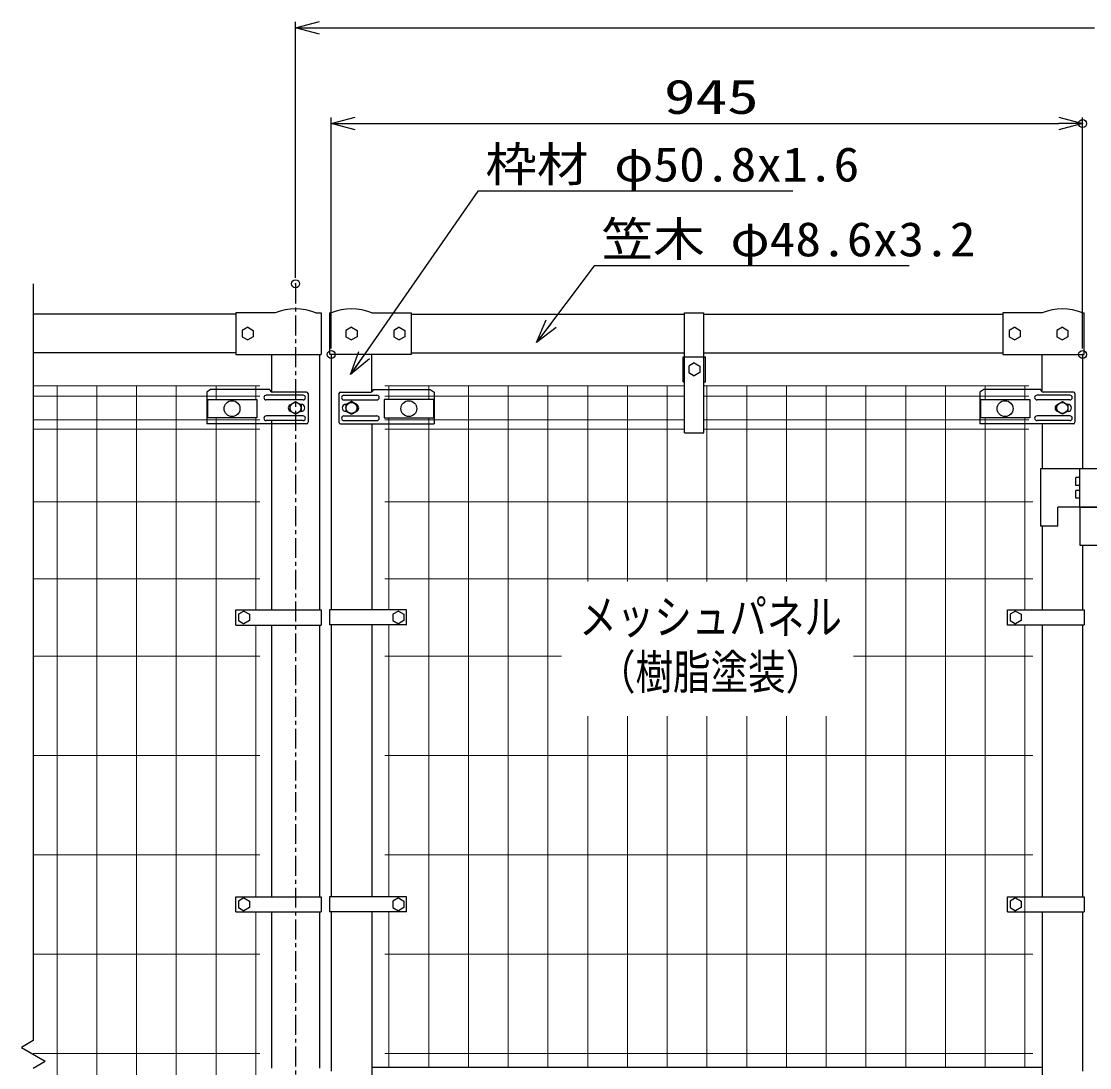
# Model space of a CAD drawing. Units: millimetres, scale not verified. Extents: x -4455 to 4455, y -3150 to 3150.
# Drawn here: x -3104 to -1760, y 298 to 1614 of the extents above; entities that cross this region are included whole.
import ezdxf
from ezdxf.enums import TextEntityAlignment as Align

# ---------------------------------------------------------------- set-up
doc = ezdxf.new("R2010")
doc.units = ezdxf.units.MM
doc.header["$LTSCALE"] = 20
doc.header["$PDMODE"] = 32
doc.header["$PDSIZE"] = 10
doc.linetypes.add('USER1', pattern=[2, 1.25, -0.25, 0.25, -0.25])
for name, color, linetype, lineweight in [('0-0_1', 7, 'Continuous', 25), ('0-1_EXTCNT-LMEC0', 1, 'Continuous', 25), ('0-2_0', 7, 'Continuous', 25), ('0-8_2', 7, 'Continuous', 25), ('0-9_D-STR2', 7, 'Continuous', 13)]:
    doc.layers.add(name, color=color, linetype=linetype, lineweight=lineweight)
doc.layers.add('0-3_DEFPOINTS', color=7, linetype='Continuous')
doc.styles.add('ＭＳ ゴシック', font='')
doc.styles.get('ＭＳ ゴシック').set_extended_font_data('MS Gothic')

# ---------------------------------------------------------------- blocks, each defined once
blk = doc.blocks.new('_Open30')
at = {"layer": '0-2_0', "color": 1}
blk.add_line((0, 0), (-20, 0), dxfattribs=at)
blk.add_lwpolyline([(-20, 5.36), (0, 0), (-20, -5.36)], dxfattribs=at)

msp = doc.modelspace()

# ---------------------------------------------------------------- linework, layer by layer
at = {"layer": '0-0_1', "color": 3, "linetype": 'USER1'}
msp.add_line((-2758.85, 1283.99), (-2758.85, -954.48), dxfattribs=at)
at = {"layer": '0-0_1'}
for p, q in [((-2833.85, 1245.52), (-3088.7, 1245.52)), ((-2784.25, 1247.52), (-2833.85, 1247.52)), ((-2833.85, 1247.52), (-2833.85, 1194.92)), ((-2713.85, 1247.52), (-2715.85, 1247.52)), ((-2715.85, 1194.92), (-2715.85, 1247.52)), ((-2663.05, 1247.52), (-2613.45, 1247.52)), ((-2613.45, 1247.52), (-2613.45, 1194.92)), ((-2613.45, 1245.52), (-2269.37, 1245.52)), ((-2269.37, 1247.52), (-2245.12, 1247.52)), ((-2269.37, 1191.92), (-2269.37, 1247.52)), ((-2245.12, 1191.92), (-2245.12, 1247.52)), ((-2245.12, 1245.52), (-1869.25, 1245.52)), ((-1819.65, 1247.52), (-1869.25, 1247.52)), ((-1869.25, 1247.52), (-1869.25, 1194.92)), ((-1768.85, 1247.52), (-1766.85, 1247.52)), ((-1766.85, 1194.92), (-1766.85, 1247.52)), ((-2818.85, 1229.22), (-2825.77, 1225.22)), ((-2825.77, 1225.22), (-2825.77, 1217.22)), ((-2818.85, 1229.22), (-2811.92, 1225.22)), ((-2811.92, 1225.22), (-2811.92, 1217.22)), ((-2688.45, 1229.22), (-2695.37, 1225.22)), ((-2695.37, 1225.22), (-2695.37, 1217.22)), ((-2688.45, 1229.22), (-2681.52, 1225.22)), ((-2681.52, 1225.22), (-2681.52, 1217.22)), ((-2628.45, 1229.22), (-2635.37, 1225.22)), ((-2635.37, 1225.22), (-2635.37, 1217.22)), ((-2628.45, 1229.22), (-2621.52, 1225.22)), ((-1854.25, 1229.22), (-1861.17, 1225.22)), ((-1861.17, 1225.22), (-1861.17, 1217.22)), ((-1854.25, 1229.22), (-1847.32, 1225.22)), ((-1847.32, 1225.22), (-1847.32, 1217.22)), ((-1794.25, 1229.22), (-1801.17, 1225.22)), ((-1801.17, 1225.22), (-1801.17, 1217.22)), ((-1794.25, 1229.22), (-1787.32, 1225.22)), ((-1787.32, 1225.22), (-1787.32, 1217.22)), ((-2825.77, 1217.22), (-2818.85, 1213.22)), ((-2811.92, 1217.22), (-2818.85, 1213.22)), ((-2695.37, 1217.22), (-2688.45, 1213.22)), ((-2681.52, 1217.22), (-2688.45, 1213.22)), ((-2635.37, 1217.22), (-2628.45, 1213.22)), ((-1861.17, 1217.22), (-1854.25, 1213.22)), ((-1847.32, 1217.22), (-1854.25, 1213.22)), ((-1801.17, 1217.22), (-1794.25, 1213.22)), ((-1787.32, 1217.22), (-1794.25, 1213.22)), ((-2833.85, 1196.92), (-3088.7, 1196.92)), ((-2613.45, 1196.92), (-2269.37, 1196.92)), ((-2245.12, 1196.92), (-1869.25, 1196.92)), ((-2833.85, 1194.92), (-2726.6, 1194.92)), ((-2789.1, 1194.92), (-2789.1, 1148.77)), ((-2728.6, 1194.92), (-2728.6, 873.52)), ((-2613.45, 1194.92), (-2715.85, 1194.92)), ((-2713.85, 1194.92), (-2713.85, 873.51)), ((-2663.05, 1147.89), (-2663.05, 1194.92)), ((-2271.37, 1160.52), (-2271.37, 1191.92)), ((-2271.37, 1191.92), (-2243.12, 1191.92)), ((-2269.37, 1096.31), (-2269.37, 1191.92)), ((-2257.25, 1184.22), (-2264.17, 1180.22)), ((-2257.25, 1184.22), (-2250.32, 1180.22)), ((-2245.12, 1096.31), (-2245.12, 1191.92)), ((-1869.25, 1194.92), (-1766.85, 1194.92)), ((-1819.65, 1147.89), (-1819.65, 1194.92)), ((-1768.85, 1194.92), (-1768.85, 1050.92)), ((-2264.17, 1180.22), (-2264.17, 1172.22)), ((-2264.17, 1172.22), (-2257.25, 1168.22)), ((-2250.32, 1172.22), (-2257.25, 1168.22)), ((-2250.32, 1180.22), (-2250.32, 1172.22)), ((-2271.37, 1160.52), (-2269.37, 1160.52)), ((-2865.59, 1150.68), (-2870.59, 1147.68)), ((-2870.59, 1147.68), (-2870.59, 1140.93)), ((-2791.01, 1150.68), (-2865.59, 1150.68)), ((-2749.41, 1143.68), (-2795.59, 1143.68)), ((-2745.05, 1147.68), (-2788.01, 1147.68)), ((-2743.05, 1145.68), (-2743.05, 1109.68)), ((-2704.24, 1145.68), (-2704.24, 1109.68)), ((-2702.24, 1147.68), (-2664.13, 1147.68)), ((-2697.88, 1143.68), (-2656.55, 1143.68)), ((-2661.13, 1150.68), (-2589.45, 1150.68)), ((-2589.45, 1150.68), (-2584.45, 1147.68)), ((-2584.45, 1147.68), (-2584.45, 1140.93)), ((-1893.24, 1150.68), (-1898.24, 1147.68)), ((-1898.24, 1147.68), (-1898.24, 1140.93)), ((-1821.56, 1150.68), (-1893.24, 1150.68)), ((-1784.81, 1143.68), (-1826.14, 1143.68)), ((-1780.45, 1147.68), (-1818.56, 1147.68)), ((-1778.45, 1145.68), (-1778.45, 1109.68)), ((-2870.59, 1140.93), (-2870.59, 1107.68)), ((-2749.41, 1137.68), (-2795.59, 1137.68)), ((-2751.76, 1132.18), (-2752.78, 1132.18)), ((-2697.88, 1137.68), (-2656.55, 1137.68)), ((-2695.54, 1132.18), (-2694.51, 1132.18)), ((-2584.45, 1140.93), (-2584.45, 1107.68)), ((-1898.24, 1140.93), (-1898.24, 1107.68)), ((-1784.81, 1137.68), (-1826.14, 1137.68)), ((-1787.16, 1132.18), (-1788.18, 1132.18)), ((-2749.41, 1117.68), (-2795.59, 1117.68)), ((-2751.76, 1123.18), (-2752.78, 1123.18)), ((-2697.88, 1117.68), (-2656.55, 1117.68)), ((-2695.54, 1123.18), (-2694.51, 1123.18)), ((-1784.81, 1117.68), (-1826.14, 1117.68)), ((-1787.16, 1123.18), (-1788.18, 1123.18)), ((-2745.05, 1107.68), (-2870.59, 1107.68)), ((-2749.41, 1111.68), (-2795.59, 1111.68)), ((-2789.1, 1112.47), (-2789.1, 873.52)), ((-2702.24, 1107.68), (-2584.45, 1107.68)), ((-2697.88, 1111.68), (-2656.55, 1111.68)), ((-2663.05, 1107.68), (-2663.05, 873.51)), ((-1780.45, 1107.68), (-1898.24, 1107.68)), ((-1784.81, 1111.68), (-1826.14, 1111.68)), ((-1819.65, 1107.33), (-1819.65, 1050.92)), ((-2269.37, 1096.31), (-2245.12, 1096.31)), ((-1821.65, 1050.92), (-1821.65, 978.92)), ((-1750.75, 1050.92), (-1821.65, 1050.92)), ((-1772.2, 1002.92), (-1772.2, 1050.92)), ((-1777.2, 1029.92), (-1777.2, 1039.92)), ((-1772.2, 1039.92), (-1777.2, 1039.92)), ((-1772.2, 1029.92), (-1777.2, 1029.92)), ((-1772.2, 1023.92), (-1777.2, 1023.92)), ((-1800, 978.92), (-1800, 1002.92)), ((-1745.9, 1002.92), (-1800, 1002.92)), ((-1772.2, 1002.92), (-1718.1, 1002.92)), ((-1772.2, 1002.92), (-1772.2, 954.92)), ((-1800, 978.92), (-1821.65, 978.92)), ((-1819.65, 978.92), (-1819.65, 873.51)), ((-1772.2, 954.92), (-1691.6, 954.92)), ((-1768.85, 954.92), (-1768.85, 873.51)), ((-2833.85, 873.52), (-2726.6, 873.52)), ((-2833.85, 854.52), (-2833.85, 873.52)), ((-2726.6, 873.52), (-2726.6, 854.52)), ((-2619.35, 873.51), (-2716.03, 873.51)), ((-2716.03, 873.51), (-2716.03, 854.53)), ((-2619.35, 854.52), (-2619.35, 873.52)), ((-1863.35, 854.52), (-1863.35, 873.52)), ((-1863.35, 873.51), (-1766.66, 873.51)), ((-1766.66, 873.51), (-1766.66, 854.53)), ((-2823.7, 872.02), (-2830.62, 868.02)), ((-2830.62, 868.02), (-2830.62, 860.02)), ((-2830.62, 860.02), (-2823.7, 856.02)), ((-2823.7, 872.02), (-2816.77, 868.02)), ((-2816.77, 860.02), (-2823.7, 856.02)), ((-2816.77, 868.02), (-2816.77, 860.02)), ((-2629.5, 872.02), (-2636.42, 868.02)), ((-2636.42, 868.02), (-2636.42, 860.02)), ((-2636.42, 860.02), (-2629.5, 856.02)), ((-2629.5, 872.02), (-2622.57, 868.02)), ((-2622.57, 860.02), (-2629.5, 856.02)), ((-2622.57, 868.02), (-2622.57, 860.02)), ((-1853.2, 872.02), (-1860.12, 868.02)), ((-1860.12, 868.02), (-1860.12, 860.02)), ((-1860.12, 860.02), (-1853.2, 856.02)), ((-1853.2, 872.02), (-1846.27, 868.02)), ((-1846.27, 860.02), (-1853.2, 856.02)), ((-1846.27, 868.02), (-1846.27, 860.02)), ((-2833.85, 854.52), (-2726.6, 854.52)), ((-2789.1, 854.52), (-2789.1, 512.52)), ((-2728.6, 854.52), (-2728.6, 512.52)), ((-2619.35, 854.53), (-2716.03, 854.53)), ((-2713.85, 854.53), (-2713.85, 512.51)), ((-2663.05, 854.53), (-2663.05, 512.51)), ((-1863.35, 854.53), (-1766.66, 854.53)), ((-1819.65, 854.53), (-1819.65, 512.51)), ((-1768.85, 854.53), (-1768.85, 512.51)), ((-2833.85, 493.52), (-2833.85, 512.52)), ((-2823.7, 511.02), (-2830.62, 507.02)), ((-2823.7, 511.02), (-2816.77, 507.02)), ((-2716.03, 512.51), (-2716.03, 493.53)), ((-2619.35, 512.51), (-2716.03, 512.51)), ((-2629.5, 511.02), (-2636.42, 507.02)), ((-2629.5, 511.02), (-2622.57, 507.02)), ((-2619.35, 493.52), (-2619.35, 512.52)), ((-1863.35, 493.52), (-1863.35, 512.52)), ((-1863.35, 512.51), (-1766.66, 512.51)), ((-1853.2, 511.02), (-1860.12, 507.02)), ((-1853.2, 511.02), (-1846.27, 507.02)), ((-1766.66, 512.51), (-1766.66, 493.53)), ((-2830.62, 507.02), (-2830.62, 499.02)), ((-2830.62, 499.02), (-2823.7, 495.02)), ((-2816.77, 499.02), (-2823.7, 495.02)), ((-2816.77, 507.02), (-2816.77, 499.02)), ((-2636.42, 507.02), (-2636.42, 499.02)), ((-2636.42, 499.02), (-2629.5, 495.02)), ((-2622.57, 499.02), (-2629.5, 495.02)), ((-2622.57, 507.02), (-2622.57, 499.02)), ((-1860.12, 507.02), (-1860.12, 499.02)), ((-1860.12, 499.02), (-1853.2, 495.02)), ((-1846.27, 499.02), (-1853.2, 495.02)), ((-1846.27, 507.02), (-1846.27, 499.02)), ((-2833.85, 493.52), (-2726.6, 493.52)), ((-2789.1, 493.52), (-2789.1, 297.02)), ((-2728.6, 493.52), (-2728.6, 297.02)), ((-2619.35, 493.53), (-2716.03, 493.53)), ((-2713.85, 493.53), (-2713.85, 293.02)), ((-2663.05, 493.53), (-2663.05, 277.02)), ((-1863.35, 493.53), (-1766.66, 493.53)), ((-1819.65, 493.53), (-1819.65, 47.51)), ((-1768.85, 493.53), (-1768.85, 293.02)), ((-2663.05, 298.02), (-1819.65, 298.02))]:
    msp.add_line(p, q, dxfattribs=at)
for points in [[(-2733.45, 1247.52), (-2726.6, 1247.52), (-2726.6, 1194.92)], [(-2621.52, 1225.22), (-2621.52, 1217.22), (-2628.45, 1213.22)], [(-2245.12, 1160.52), (-2243.12, 1160.52), (-2243.12, 1191.92)], [(-1772.2, 1013.92), (-1777.2, 1013.92), (-1777.2, 1023.92)], [(-2833.85, 512.52), (-2726.6, 512.52), (-2726.6, 493.52)]]:
    msp.add_lwpolyline(points, dxfattribs=at)
for centre, radius, start, end in [((-2758.85, 1181.23), 70.98, 69.03345, 110.9667), ((-2688.45, 1181.23), 70.98, 69.03345, 110.96669), ((-1794.25, 1181.23), 70.98, 69.03345, 110.9667), ((-2795.59, 1140.68), 3, 90, 270), ((-2788.01, 1150.68), 3, 180, 270), ((-2749.41, 1140.68), 3, 270, 90), ((-2745.05, 1145.68), 2, 0, 90), ((-2702.24, 1145.68), 2, 90, 180), ((-2697.88, 1140.68), 3, 90, 270), ((-2664.13, 1150.68), 3, 270, 0), ((-2656.55, 1140.68), 3, 270, 90), ((-1826.14, 1140.68), 3, 90, 270), ((-1818.56, 1150.68), 3, 180, 270), ((-1784.81, 1140.68), 3, 270, 90), ((-1780.45, 1145.68), 2, 0, 90), ((-2763.52, 1127.68), 4.5, 119.9985, 240.00009), ((-2751.76, 1127.68), 4.5, 270, 90), ((-2695.54, 1127.68), 4.5, 90, 270), ((-2683.77, 1127.68), 4.5, 299.99991, 60.0015), ((-1798.92, 1127.68), 4.5, 119.9985, 240.00009), ((-1787.16, 1127.68), 4.5, 270, 90), ((-2795.59, 1114.68), 3, 90, 270), ((-2749.41, 1114.68), 3, 270, 90), ((-2697.88, 1114.68), 3, 90, 270), ((-2656.55, 1114.68), 3, 270, 90), ((-1826.14, 1114.68), 3, 90, 270), ((-1784.81, 1114.68), 3, 270, 90), ((-2745.05, 1109.68), 2, 270, 0), ((-2702.24, 1109.68), 2, 180, 270), ((-1780.45, 1109.68), 2, 270, 0)]:
    msp.add_arc(centre, radius, start, end, dxfattribs=at)
at = {"layer": '0-1_EXTCNT-LMEC0'}
for p, q in [((-2758.85, 1291.49), (-2758.85, 1613.56)), ((-2728.85, 1606.06), (-1753.85, 1606.06)), ((-2713.85, 1202.42), (-2713.85, 1493.02)), ((-1768.85, 1202.42), (-1768.85, 1493.02)), ((-2683.85, 1485.52), (-1798.85, 1485.52))]:
    msp.add_line(p, q, dxfattribs=at)
at = {"layer": '0-1_EXTCNT-LMEC0', "color": 4}
for p in [(-3103.7, 323.05), (-3088.7, 297.07)]:
    msp.add_line(p, (-3073.7, 305.73), dxfattribs=at)
msp.add_lwpolyline([(-3088.7, 1283.69), (-3088.7, 331.71), (-3103.7, 323.05)], dxfattribs=at)
at = {"layer": '0-2_0'}
for p, q in [((-2869.7, 1138.27), (-2807.7, 1138.27)), ((-2869.7, 1138.27), (-2869.7, 1115.27)), ((-2807.7, 1138.27), (-2807.7, 1115.27)), ((-2647.35, 1138.27), (-2647.35, 1115.27)), ((-2585.35, 1138.27), (-2647.35, 1138.27)), ((-2585.35, 1138.27), (-2585.35, 1115.27)), ((-1897.35, 1138.27), (-1835.35, 1138.27)), ((-1897.35, 1138.27), (-1897.35, 1115.27)), ((-1835.35, 1138.27), (-1835.35, 1115.27)), ((-2807.7, 1115.27), (-2869.7, 1115.27)), ((-2647.35, 1115.27), (-2585.35, 1115.27)), ((-1835.35, 1115.27), (-1897.35, 1115.27))]:
    msp.add_line(p, q, dxfattribs=at)
for points in [[(-2133.23, 1400.44), (-2529.57, 1400.44), (-2688.65, 1171.18)], [(-1987.05, 1306.27), (-2383.39, 1306.27), (-2454.53, 1211.49)]]:
    msp.add_lwpolyline(points, dxfattribs=at)
for centre in [(-2838.7, 1126.77), (-2616.35, 1126.77), (-1866.35, 1126.77)]:
    msp.add_circle(centre, 10.01, dxfattribs=at)
at = {"layer": '0-3_DEFPOINTS'}
for p in [(-1768.85, 1485.52), (-2758.85, 1283.99), (-2713.85, 1194.92), (-1768.85, 1194.92)]:
    msp.add_point(p, dxfattribs=at)
at = {"layer": '0-8_2'}
for p, q in [((-2765.77, 1123.68), (-2765.77, 1131.68)), ((-2751.92, 1131.68), (-2751.92, 1123.68)), ((-2695.37, 1131.68), (-2695.37, 1123.68)), ((-2681.52, 1123.68), (-2681.52, 1131.68)), ((-1801.17, 1131.68), (-1794.25, 1135.68)), ((-1794.25, 1135.68), (-1787.32, 1131.68)), ((-2758.85, 1119.68), (-2765.77, 1123.68)), ((-2751.92, 1123.68), (-2758.85, 1119.68)), ((-2695.37, 1123.68), (-2688.45, 1119.68)), ((-2688.45, 1119.68), (-2681.52, 1123.68))]:
    msp.add_line(p, q, dxfattribs=at)
for points in [[(-2765.77, 1131.68), (-2758.85, 1135.68), (-2751.92, 1131.68)], [(-2681.52, 1131.68), (-2688.45, 1135.68), (-2695.37, 1131.68)], [(-1794.25, 1119.68), (-1801.17, 1123.68), (-1801.17, 1131.68)], [(-1787.32, 1131.68), (-1787.32, 1123.68), (-1794.25, 1119.68)]]:
    msp.add_lwpolyline(points, dxfattribs=at)
for centre in [(-2758.85, 1127.68), (-2688.45, 1127.68), (-1794.25, 1127.68)]:
    msp.add_circle(centre, 6.93, dxfattribs=at)
at = {"layer": '0-9_D-STR2'}
for p, q in [((-3088.7, 1155.52), (-2803.85, 1155.52)), ((-3088.7, 1142.42), (-2803.85, 1142.42)), ((-3058.85, -614.48), (-3058.85, 1155.52)), ((-3008.85, -614.48), (-3008.85, 1155.52)), ((-2958.85, -614.48), (-2958.85, 1155.52)), ((-2908.85, -614.48), (-2908.85, 1155.52)), ((-2858.85, 1138.27), (-2858.85, 1155.52)), ((-2808.85, 1138.27), (-2808.85, 1155.52)), ((-2269.37, 1155.52), (-2646.35, 1155.52)), ((-2269.37, 1142.42), (-2646.35, 1142.42)), ((-2641.35, 1138.27), (-2641.35, 1155.52)), ((-2591.35, 1138.27), (-2591.35, 1155.52)), ((-2541.35, 1155.52), (-2541.35, 298.02)), ((-2491.35, 1155.52), (-2491.35, 298.02)), ((-2441.35, 1155.52), (-2441.35, 298.02)), ((-2391.35, 1155.52), (-2391.35, 909.43)), ((-2341.35, 1155.52), (-2341.35, 909.43)), ((-2291.35, 1155.52), (-2291.35, 909.43)), ((-1836.35, 1155.52), (-2245.12, 1155.52)), ((-1836.35, 1142.42), (-2245.12, 1142.42)), ((-2241.35, 1155.52), (-2241.35, 909.43)), ((-2191.35, 1155.52), (-2191.35, 909.43)), ((-2141.35, 1155.52), (-2141.35, 909.43)), ((-2091.35, 1155.52), (-2091.35, 909.43)), ((-2041.35, 1155.52), (-2041.35, 298.02)), ((-1991.35, 1155.52), (-1991.35, 298.02)), ((-1941.35, 1155.52), (-1941.35, 298.02)), ((-1891.35, 1138.27), (-1891.35, 1155.52)), ((-1841.35, 1138.27), (-1841.35, 1155.52)), ((-3088.7, 1112.62), (-2803.85, 1112.62)), ((-2858.85, -575.15), (-2858.85, 1115.27)), ((-2808.85, 873.52), (-2808.85, 1115.27)), ((-2269.37, 1112.62), (-2646.35, 1112.62)), ((-2641.35, 1115.27), (-2641.35, 873.51)), ((-2591.35, 1115.27), (-2591.35, 298.02)), ((-1836.35, 1112.62), (-2245.12, 1112.62)), ((-1891.35, 1115.27), (-1891.35, 298.02)), ((-1841.35, 1115.27), (-1841.35, 873.51)), ((-3088.7, 1100.76), (-2803.85, 1100.76)), ((-2269.37, 1100.76), (-2646.35, 1100.76)), ((-1836.35, 1100.76), (-2245.12, 1100.76)), ((-3088.7, 1009.52), (-2803.85, 1009.52)), ((-1831.35, 1009.52), (-2646.35, 1009.52)), ((-3088.73, 912.52), (-2803.88, 912.52)), ((-1831.38, 912.52), (-2646.38, 912.52)), ((-2808.85, 512.52), (-2808.85, 854.52)), ((-2641.35, 854.53), (-2641.35, 512.51)), ((-1841.35, 854.53), (-1841.35, 298.02)), ((-3088.73, 815.52), (-2803.88, 815.52)), ((-2424.41, 815.52), (-2646.38, 815.52)), ((-1831.38, 815.52), (-2056.93, 815.52)), ((-2391.35, 739.64), (-2391.35, 298.02)), ((-2341.35, 739.64), (-2341.35, 298.02)), ((-2291.35, 739.64), (-2291.35, 298.02)), ((-2241.35, 739.64), (-2241.35, 298.02)), ((-2191.35, 739.64), (-2191.35, 298.02)), ((-2141.35, 739.64), (-2141.35, 298.02)), ((-2091.35, 739.64), (-2091.35, 298.02)), ((-3088.7, 690.52), (-2803.85, 690.52)), ((-1831.35, 690.52), (-2646.35, 690.52)), ((-3088.7, 565.52), (-2803.85, 565.52)), ((-1831.35, 565.52), (-2646.35, 565.52)), ((-2808.85, 47.52), (-2808.85, 493.52)), ((-2641.35, 493.53), (-2641.35, 298.02)), ((-3088.7, 440.52), (-2803.85, 440.52)), ((-1831.35, 440.52), (-2646.35, 440.52)), ((-3088.7, 315.52), (-2803.85, 315.52)), ((-1831.35, 315.52), (-2646.35, 315.52))]:
    msp.add_line(p, q, dxfattribs=at)

# ---------------------------------------------------------------- block references
at = {"layer": '0-1_EXTCNT-LMEC0', "xscale": 1.5, "yscale": 1.5, "rotation": 180}
for p in [(-2758.85, 1606.06), (-2713.85, 1485.52)]:
    msp.add_blockref('_Open30', p, dxfattribs=at)
at = {"layer": '0-1_EXTCNT-LMEC0', "xscale": 1.5, "yscale": 1.5}
msp.add_blockref('_Open30', (-1768.85, 1485.52), dxfattribs=at)
at = {"layer": '0-2_0', "xscale": 1.5, "yscale": 1.5}
for p, rotation in [((-2455.75, 1209.9), 232.3421), ((-2689.8, 1169.54), 234.90675)]:
    msp.add_blockref('_Open30', p, dxfattribs=dict(at, rotation=rotation))

# ---------------------------------------------------------------- texts
at = {"layer": '0-1_EXTCNT-LMEC0', "color": 3, "style": 'ＭＳ ゴシック', "width": 1.35}
msp.add_text('945', height=43.26, dxfattribs=at).set_placement((-2295.35, 1484.69), align=Align.BOTTOM_LEFT)
at = {"layer": '0-2_0', "color": 3, "style": 'ＭＳ ゴシック'}
for s, width, p in [('枠材 φ50.8x1.6', 1.1, (-2520.07, 1399.61)), ('笠木 φ48.6x3.2', 1.1, (-2373.89, 1305.44)), ('メッシュパネル', 0.8, (-2401.98, 830.18)), ('（樹脂塗装）', 0.8, (-2378.39, 760.78))]:
    msp.add_text(s, height=43.26, dxfattribs=dict(at, width=width)).set_placement(p, align=Align.BOTTOM_LEFT)

doc.saveas('drawing.dxf')
